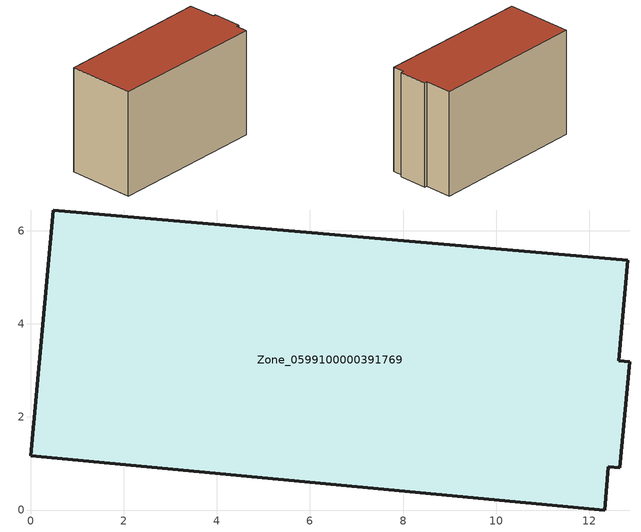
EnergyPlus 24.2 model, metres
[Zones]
Zone_0599100000391769
 floor ground (C_G): 12.34,0 0,1.17 0.48,6.45 12.82,5.37 12.63,3.21 12.87,3.19 12.65,0.91 12.42,0.93 z0
 wall outside (C_F): 0,1.17 12.34,0 12.42,0.93 12.65,0.91 12.87,3.19 12.63,3.21 12.82,5.37 0.48,6.45 0,1.17 z0:8.5
 roof outside (C_R): 12.87,3.19 12.63,3.21 12.82,5.37 0.48,6.45 0,1.17 12.34,0 12.42,0.93 12.65,0.91 z8.5
[BUILDING]
Pand.0599100000391769: North Axis=0; Terrain=City; Loads Convergence Tolerance Value=0.04; Temperature Convergence Tolerance Value=0.4; Solar Distribution=FullExterior; Maximum Number of Warmup Days=25; Minimum Number of Warmup Days=1
[Site:Location]
Rotterdam.The.Hague.AP_ZH_NLD Design_Conditions: Latitude=51.96; Longitude=4.45; Time Zone=1; Elevation=-4.5
[SITE:GROUNDTEMPERATURE:BUILDINGSURFACE]
18, 18, 18, 18, 18, 18, 18, 18, 18, 18, 18, 18
[MATERIAL] Thermal Absorptance=0.9; Solar Absorptance=0.7; Visible Absorptance=0.7
Name | Roughness | Thickness | Conductivity | Density | Specific Heat
G.TI.1992-2005 | MediumSmooth | 0.15 | 0.06 | 540 | 1210
F.TI.1992-2005 | Rough | 0.3 | 0.12 | 1920 | 840
R.TI.1992-2005 | MediumRough | 0.2 | 0.08 | 1500 | 1000
[CONSTRUCTION]
C_G: G.TI.1992-2005
C_F: F.TI.1992-2005
C_R: R.TI.1992-2005
[ZONE]
Zone_0599100000391769: Type=1; Multiplier=1; Ceiling Height=Autocalculate; Volume=Autocalculate; Floor Area=autocalculate; Part of Total Floor Area=Yes
[ZONEINFILTRATION:DESIGNFLOWRATE]
Infil_Zone_0599100000391769: Zone or ZoneList or Space or SpaceList=Zone_0599100000391769; Schedule=AlwaysOn; Design Flow Rate Calculation Method=Flow/Area; Flow Rate per Floor Area=0.0015; Constant Term Coefficient=1; Temperature Term Coefficient=0; Velocity Term Coefficient=0; Velocity Squared Term Coefficient=0
[HVACTEMPLATE:ZONE:IDEALLOADSAIRSYSTEM]
Zone_0599100000391769: Maximum Heating Supply Air Temperature=50; Minimum Cooling Supply Air Temperature=13; Maximum Heating Supply Air Humidity Ratio=0.0156; Minimum Cooling Supply Air Humidity Ratio=0.0077; Heating Limit=NoLimit; Cooling Limit=NoLimit; Dehumidification Control Type=ConstantSensibleHeatRatio; Cooling Sensible Heat Ratio=0.7; Dehumidification Setpoint=60; Humidification Control Type=None; Humidification Setpoint=30; Outdoor Air Method=None; Outdoor Air Flow Rate per Person=0.00944; Outdoor Air Flow Rate per Zone Floor Area=0; Outdoor Air Flow Rate per Zone=0; Demand Controlled Ventilation Type=None; Outdoor Air Economizer Type=NoEconomizer; Heat Recovery Type=None; Sensible Heat Recovery Effectiveness=0.7; Latent Heat Recovery Effectiveness=0.65
[ZONECONTROL:THERMOSTAT]
ThermostatControl_Zone_0599100000391769: Zone or ZoneList=Zone_0599100000391769; Control Type Schedule=DualSetpointControlType; Control 1=Thermostat_Zone_0599100000391769; Temperature Difference Between Cutout And Setpoint=0
[THERMOSTATSETPOINT:DUALSETPOINT]
Thermostat_Zone_0599100000391769: Heating Setpoint Temperature Schedule=HeatingSetpoint_Zone_0599100000391769; Cooling Setpoint Temperature Schedule=CoolingSetpoint_Zone_0599100000391769
[SCHEDULE:COMPACT]
HeatingSetpoint_Zone_0599100000391769: Through: 12/31, For: AllDays, Until: 24:00, 21
CoolingSetpoint_Zone_0599100000391769: Through: 12/31, For: AllDays, Until: 24:00, 24
DualSetpointControlType: Through: 12/31, For: AllDays, Until: 24:00, 4
AlwaysOn: Through: 12/31, For: AllDays, Until: 24:00, 1
